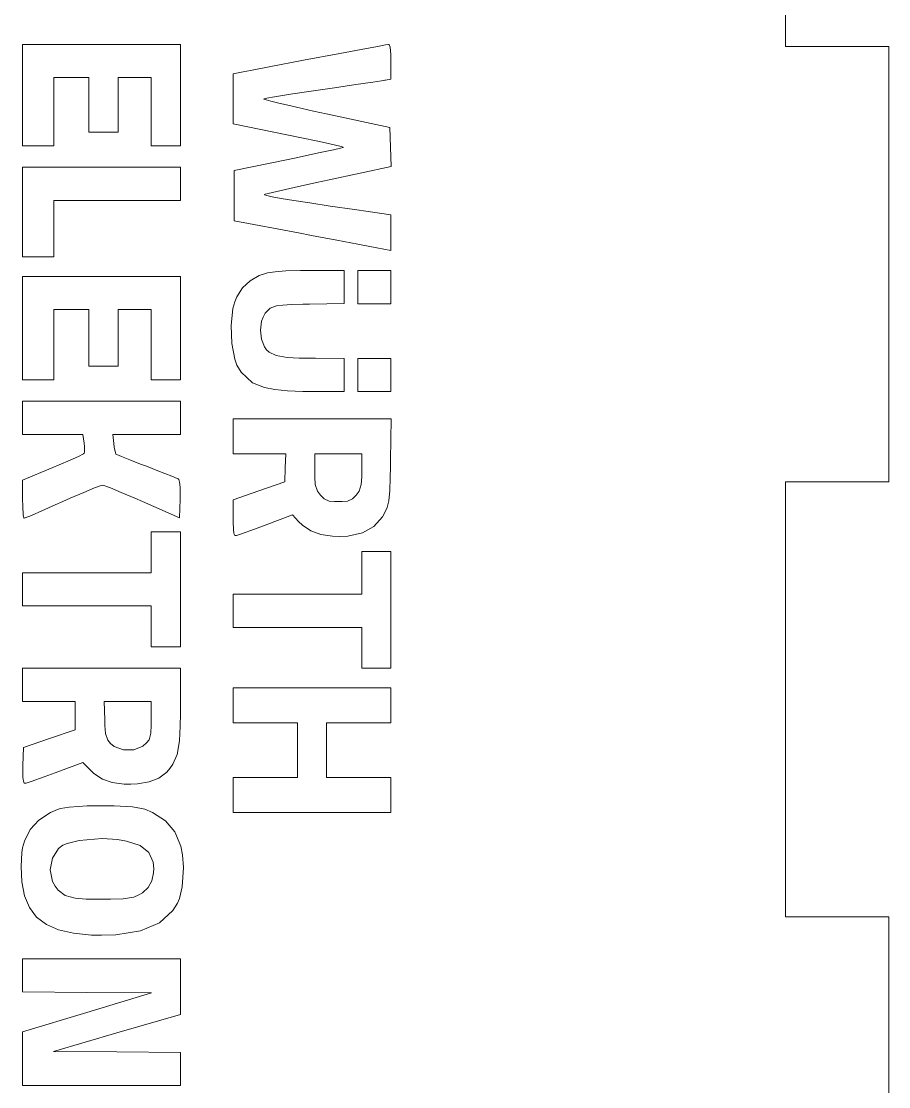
# Model space of a CAD drawing. Header units: millimetres. Extents: x 0 to 610, y 0 to 514.
# Drawn here: x 60.96 to 86.14, y 202.87 to 233.79 of the extents above; entities that cross this region are included whole.
import ezdxf

# ---------------------------------------------------------------- set-up
doc = ezdxf.new("R2010")
doc.units = ezdxf.units.MM
doc.header["$LTSCALE"] = 0.05
doc.layers.get('0').update_dxf_attribs({"plot": 0})
doc.layers.add('CUT', color=1, linetype='Continuous', lineweight=0)
doc.layers.add('ETCH', color=5, linetype='Continuous', lineweight=0)

# ---------------------------------------------------------------- blocks, each defined once
blk = doc.blocks.new('left_outer')
blk.add_lwpolyline([(-63.158, 63), (-75.789, 63), (-75.789, 60), (-88.421, 60), (-88.421, 63), (-101.053, 63), (-101.053, 60), (-113.684, 60), (-113.684, 63), (-126.316, 63), (-126.316, 60), (-138.947, 60), (-138.947, 63), (-151.579, 63), (-151.579, 60), (-164.211, 60)])
blk = doc.blocks.new('wurth')
for p, q in [((540.41, 324.15), (540.56, 324.39)), ((540.44, 323.91), (540.41, 324.15)), ((540.68, 322.51), (540.44, 323.91)), ((540.56, 324.39), (541.73, 324.79)), ((541.42, 318.4), (540.68, 322.51)), ((541.73, 324.79), (545.52, 325.15)), ((545.52, 325.15), (549.28, 325.22)), ((549.28, 325.22), (558.16, 325.22)), ((558.16, 325.22), (558.67, 322.47)), ((558.67, 322.47), (558.74, 322.03)), ((576, 292.01), (583.07, 324.72)), ((583.07, 324.72), (593.05, 325)), ((593.05, 325), (603.04, 325.28)), ((603.04, 325.28), (609.85, 293.5)), ((626.15, 313.47), (627.86, 325.22)), ((627.86, 325.22), (637.01, 325.22)), ((637.01, 325.22), (646.17, 325.22)), ((646.17, 325.22), (644.78, 317.97)), ((656.41, 316.72), (656.41, 325.22)), ((656.41, 325.22), (664.91, 325.22)), ((664.91, 325.22), (673.41, 325.22)), ((673.41, 325.22), (673.41, 316.72)), ((701.41, 316.72), (701.41, 325.22)), ((701.41, 325.22), (709.91, 325.22)), ((709.91, 325.22), (718.41, 325.22)), ((718.41, 325.22), (718.41, 316.72)), ((732.41, 284.8), (732.41, 325.39)), ((732.41, 325.39), (753.66, 325.04)), ((753.66, 325.04), (757.05, 324.99)), ((757.05, 324.99), (762.78, 324.87)), ((762.78, 324.87), (769.14, 324.63)), ((769.14, 324.63), (774.52, 324.12)), ((774.52, 324.12), (777.92, 323.23)), ((777.92, 323.23), (779.41, 322.59)), ((779.41, 322.59), (782.66, 320.81)), ((800.41, 317.72), (800.41, 325.22)), ((800.41, 325.22), (830.41, 325.22)), ((830.41, 325.22), (860.41, 325.22)), ((860.41, 325.22), (860.41, 317.72)), ((870.41, 284.72), (870.41, 325.22)), ((870.41, 325.22), (879.41, 325.22)), ((879.41, 325.22), (888.41, 325.22)), ((888.41, 325.22), (888.41, 308.72)), ((916.41, 308.72), (916.41, 325.22)), ((916.41, 325.22), (925.41, 325.22)), ((925.41, 325.22), (934.41, 325.22)), ((934.41, 325.22), (934.41, 284.72)), ((542.99, 309.91), (541.42, 318.4)), ((558.74, 322.03), (559.02, 320.32)), ((559.02, 320.32), (559.69, 315.88)), ((644.61, 317.06), (644.09, 314.33)), ((644.78, 317.97), (644.61, 317.06)), ((782.66, 320.81), (787.73, 316.37)), ((800.41, 310.22), (800.41, 317.72)), ((860.41, 317.72), (860.41, 310.22)), ((559.69, 315.88), (560.99, 307.15)), ((625.13, 306.44), (626.15, 313.47)), ((644.09, 314.33), (642.93, 308.27)), ((656.41, 308.22), (656.41, 316.72)), ((673.41, 316.72), (673.41, 308.22)), ((701.41, 308.22), (701.41, 316.72)), ((718.41, 316.72), (718.41, 308.22)), ((787.73, 316.37), (790.98, 310.56)), ((545.04, 298.98), (542.99, 309.91)), ((560.99, 307.15), (562.6, 296.2)), ((623.29, 294.01), (625.13, 306.44)), ((642.93, 308.27), (640.85, 297.38)), ((664.91, 308.22), (656.41, 308.22)), ((673.41, 308.22), (664.91, 308.22)), ((709.91, 308.22), (701.41, 308.22)), ((718.41, 308.22), (709.91, 308.22)), ((759.39, 310.22), (750.41, 310.22)), ((750.41, 310.22), (750.41, 298.22)), ((762.24, 310.21), (759.39, 310.22)), ((766.19, 310.02), (762.24, 310.21)), ((769.62, 308.92), (766.19, 310.02)), ((771.64, 307.3), (769.62, 308.92)), ((773.43, 305.54), (771.64, 307.3)), ((790.98, 310.56), (792.55, 303.12)), ((811.41, 310.22), (800.41, 310.22)), ((822.41, 310.22), (811.41, 310.22)), ((822.41, 277.22), (822.41, 310.22)), ((849.91, 310.22), (839.41, 310.22)), ((839.41, 310.22), (839.41, 277.22)), ((860.41, 310.22), (849.91, 310.22)), ((888.41, 308.72), (888.41, 292.22)), ((916.41, 292.22), (916.41, 308.72)), ((593.12, 300.67), (592.8, 299.61)), ((593.19, 300.77), (593.12, 300.67)), ((593.27, 300.58), (593.19, 300.77)), ((593.58, 299.38), (593.27, 300.58)), ((656.41, 283.4), (656.41, 301.22)), ((656.41, 301.22), (664.83, 301.22)), ((664.83, 301.22), (673.25, 301.22)), ((673.25, 301.22), (673.58, 283.47)), ((701.38, 286.47), (701.41, 301.22)), ((701.41, 301.22), (709.91, 301.22)), ((709.91, 301.22), (718.41, 301.22)), ((718.41, 301.22), (718.41, 284.43)), ((774.67, 302.88), (773.43, 305.54)), ((774.89, 300.13), (774.67, 302.88)), ((792.55, 303.12), (792.75, 298.72)), ((548.54, 280.44), (545.04, 298.98)), ((562.6, 296.2), (563.47, 290.22)), ((591.94, 296.13), (590.25, 288.54)), ((592.8, 299.61), (591.94, 296.13)), ((594.42, 295.76), (593.58, 299.38)), ((596.08, 288.11), (594.42, 295.76)), ((640.85, 297.38), (638.39, 284.49)), ((750.41, 298.22), (750.41, 286.22)), ((774.67, 293.55), (774.89, 296.3)), ((774.91, 298.22), (774.89, 300.13)), ((774.89, 296.3), (774.91, 298.22)), ((792.65, 295.32), (791.73, 289.29)), ((792.75, 298.72), (792.65, 295.32)), ((563.47, 290.22), (564.34, 284.28)), ((574.57, 285.45), (576, 292.01)), ((609.85, 293.5), (611.24, 287.09)), ((621.73, 283.67), (623.29, 294.01)), ((771.64, 289.14), (773.43, 290.89)), ((773.43, 290.89), (774.67, 293.55)), ((888.41, 292.22), (902.41, 292.22)), ((902.41, 292.22), (916.41, 292.22)), ((564.34, 284.28), (565.96, 273.63)), ((571.95, 273.87), (574.57, 285.45)), ((590.25, 288.54), (588.1, 278.43)), ((598.19, 278.12), (596.08, 288.11)), ((611.24, 287.09), (613.77, 275.54)), ((638.39, 284.49), (637.1, 277.72)), ((701.37, 283.44), (701.38, 286.47)), ((718.41, 284.43), (718.38, 279.93)), ((732.41, 244.22), (732.41, 284.8)), ((750.41, 286.22), (759.39, 286.22)), ((759.39, 286.22), (762.24, 286.23)), ((762.24, 286.23), (766.19, 286.41)), ((766.19, 286.41), (769.62, 287.51)), ((769.62, 287.51), (771.64, 289.14)), ((791.73, 289.29), (789.83, 284.16)), ((870.41, 244.22), (870.41, 284.72)), ((934.41, 284.72), (934.41, 244.22)), ((551.93, 262.69), (548.54, 280.44)), ((620.42, 275.34), (621.73, 283.67)), ((656.43, 278.75), (656.41, 283.4)), ((656.6, 271.28), (656.43, 278.75)), ((673.58, 283.47), (673.65, 280)), ((673.65, 280), (673.82, 274.22)), ((701.27, 278.17), (701.37, 283.44)), ((718.38, 279.93), (718.09, 272.07)), ((786.91, 279.79), (785.04, 277.86)), ((789.83, 284.16), (786.91, 279.79)), ((565.96, 273.63), (567.28, 265.46)), ((570.33, 267.05), (571.95, 273.87)), ((588.1, 278.43), (586.92, 272.71)), ((599.34, 272.52), (598.19, 278.12)), ((613.77, 275.54), (615.8, 266.59)), ((619.36, 268.93), (620.42, 275.34)), ((637.1, 277.72), (630.8, 244.72)), ((673.82, 274.22), (674.1, 269.8)), ((700.92, 272.03), (701.27, 278.17)), ((785.04, 277.86), (781.66, 274.72)), ((781.66, 274.72), (786.99, 260.72)), ((822.41, 244.22), (822.41, 277.22)), ((839.41, 277.22), (839.41, 244.22)), ((902.41, 277.22), (888.41, 277.22)), ((888.41, 277.22), (888.41, 260.72)), ((916.41, 277.22), (902.41, 277.22)), ((916.41, 260.72), (916.41, 277.22)), ((586.92, 272.71), (581.08, 244.22)), ((605.05, 244.72), (599.34, 272.52)), ((618.53, 264.36), (619.36, 268.93)), ((656.97, 265.83), (656.6, 271.28)), ((674.1, 269.8), (674.54, 266.52)), ((699.95, 266.41), (700.92, 272.03)), ((718.09, 272.07), (717.46, 265.58)), ((757.61, 271.01), (750.41, 271.31)), ((750.41, 271.31), (750.41, 257.76)), ((764.81, 270.72), (757.61, 271.01)), ((769.36, 257.48), (764.81, 270.72)), ((553.78, 253.14), (551.93, 262.69)), ((567.28, 265.46), (567.97, 261.55)), ((568.83, 261.27), (569.48, 263.63)), ((569.48, 263.63), (570.33, 267.05)), ((615.8, 266.59), (616.85, 262.24)), ((617.91, 261.54), (618.53, 264.36)), ((657.58, 261.86), (656.97, 265.83)), ((674.54, 266.52), (675.65, 263.22)), ((675.65, 263.22), (678.31, 260.64)), ((697.04, 261.4), (698.24, 262.79)), ((698.24, 262.79), (699.95, 266.41)), ((717.46, 265.58), (716.41, 260.28)), ((567.97, 261.55), (568.26, 260.23)), ((568.26, 260.23), (568.34, 260.01)), ((568.34, 260.01), (568.44, 260.11)), ((568.44, 260.11), (568.83, 261.27)), ((616.85, 262.24), (617.25, 260.71)), ((617.25, 260.71), (617.36, 260.41)), ((617.36, 260.41), (617.49, 260.39)), ((617.49, 260.39), (617.91, 261.54)), ((657.98, 260.28), (657.58, 261.86)), ((658.92, 257.69), (657.98, 260.28)), ((661.62, 253.01), (658.92, 257.69)), ((678.31, 260.64), (680.29, 259.61)), ((680.29, 259.61), (682.31, 258.86)), ((682.31, 258.86), (686.93, 258.26)), ((686.93, 258.26), (691.63, 258.77)), ((691.63, 258.77), (695.59, 260.29)), ((695.59, 260.29), (697.04, 261.4)), ((716.41, 260.28), (713.92, 254.16)), ((750.41, 257.76), (750.41, 244.22)), ((773.91, 244.23), (769.36, 257.48)), ((786.99, 260.72), (789.06, 255.18)), ((888.41, 260.72), (888.41, 244.22)), ((916.41, 244.22), (916.41, 260.72)), ((554.51, 249.47), (553.78, 253.14)), ((665.31, 249.14), (661.62, 253.01)), ((713.92, 254.16), (708.55, 248.45)), ((789.06, 255.18), (791.42, 248.56)), ((555.55, 244.22), (554.51, 249.47)), ((669.86, 246.2), (665.31, 249.14)), ((672.42, 245.12), (669.86, 246.2)), ((704.83, 246.22), (701.84, 245.06)), ((708.55, 248.45), (704.83, 246.22)), ((791.42, 248.56), (792.24, 246)), ((792.24, 246), (792.36, 245.47)), ((568.32, 244.22), (555.55, 244.22)), ((581.08, 244.22), (568.32, 244.22)), ((617.93, 244.72), (605.05, 244.72)), ((630.8, 244.72), (617.93, 244.72)), ((675.93, 244.18), (672.42, 245.12)), ((684.56, 243.25), (675.93, 244.18)), ((693.81, 243.57), (684.56, 243.25)), ((701.84, 245.06), (693.81, 243.57)), ((741.41, 244.22), (732.41, 244.22)), ((750.41, 244.22), (741.41, 244.22)), ((783.16, 244.23), (773.91, 244.23)), ((785.5, 244.24), (783.16, 244.23)), ((789.05, 244.38), (785.5, 244.24)), ((791.25, 244.67), (789.05, 244.38)), ((792.25, 245.15), (791.25, 244.67)), ((792.36, 245.47), (792.25, 245.15)), ((830.91, 244.22), (822.41, 244.22)), ((839.41, 244.22), (830.91, 244.22)), ((879.41, 244.22), (870.41, 244.22)), ((888.41, 244.22), (879.41, 244.22)), ((925.41, 244.22), (916.41, 244.22)), ((934.41, 244.22), (925.41, 244.22)), ((956.08, 218.3), (962.57, 218.87)), ((962.57, 218.87), (972.53, 218.12)), ((540.41, 176.72), (540.41, 217.22)), ((540.41, 217.22), (566.41, 217.22)), ((566.41, 217.22), (592.41, 217.22)), ((592.41, 217.22), (592.41, 209.72)), ((603.41, 176.72), (603.41, 217.22)), ((603.41, 217.22), (611.91, 217.22)), ((611.91, 217.22), (620.41, 217.22)), ((620.41, 217.22), (620.41, 184.72)), ((659.41, 176.72), (659.41, 217.22)), ((659.41, 217.22), (685.91, 217.22)), ((685.91, 217.22), (712.41, 217.22)), ((712.41, 217.22), (712.41, 209.72)), ((723.41, 176.72), (723.41, 217.22)), ((723.41, 217.22), (731.91, 217.22)), ((731.91, 217.22), (740.41, 217.22)), ((740.41, 217.22), (740.41, 199.84)), ((761.89, 212.77), (763.03, 215.49)), ((763.03, 215.49), (763.3, 216.04)), ((763.3, 216.04), (763.62, 216.35)), ((763.62, 216.35), (765.01, 216.8)), ((765.01, 216.8), (767.5, 217.03)), ((767.5, 217.03), (771.23, 217.06)), ((771.23, 217.06), (773.6, 217.01)), ((773.6, 217.01), (783.14, 216.72)), ((783.14, 216.72), (774.83, 197.72)), ((790.41, 209.72), (790.41, 217.22)), ((790.41, 217.22), (819.91, 217.22)), ((819.91, 217.22), (849.41, 217.22)), ((849.41, 217.22), (849.41, 209.72)), ((860.41, 176.72), (860.41, 217.22)), ((860.41, 217.22), (879.75, 217.22)), ((879.75, 217.22), (883.51, 217.21)), ((883.51, 217.21), (890.02, 217.11)), ((890.02, 217.11), (897.59, 216.71)), ((897.59, 216.71), (904.63, 215.53)), ((904.63, 215.53), (909.63, 213.36)), ((909.63, 213.36), (911.85, 211.83)), ((938.64, 209.55), (944.36, 214.3)), ((944.36, 214.3), (951.72, 217.36)), ((951.72, 217.36), (956.08, 218.3)), ((972.53, 218.12), (978.4, 216.66)), ((978.4, 216.66), (980.87, 215.67)), ((980.87, 215.67), (984.72, 213.35)), ((984.72, 213.35), (990.89, 206.52)), ((1009.41, 176.72), (1009.41, 217.22)), ((1009.41, 217.22), (1023.69, 217.22)), ((1023.69, 217.22), (1037.96, 217.22)), ((1037.96, 217.22), (1047.44, 184.62)), ((1057.17, 184.62), (1057.44, 217.22)), ((1057.44, 217.22), (1065.92, 217.22)), ((1065.92, 217.22), (1074.41, 217.22)), ((1074.41, 217.22), (1074.41, 176.72)), ((592.41, 209.72), (592.41, 202.22)), ((712.41, 209.72), (712.41, 202.22)), ((759.08, 205.69), (761.89, 212.77)), ((790.41, 202.22), (790.41, 209.72)), ((849.41, 209.72), (849.41, 202.22)), ((911.85, 211.83), (913.72, 210.19)), ((913.72, 210.19), (916.7, 206.21)), ((934.37, 202.94), (938.64, 209.55)), ((574.91, 202.22), (557.41, 202.22)), ((557.41, 202.22), (557.41, 193.72)), ((592.41, 202.22), (574.91, 202.22)), ((694.41, 202.22), (676.41, 202.22)), ((676.41, 202.22), (676.41, 193.72)), ((712.41, 202.22), (694.41, 202.22)), ((756.8, 199.76), (759.08, 205.69)), ((800.91, 202.22), (790.41, 202.22)), ((811.41, 202.22), (800.91, 202.22)), ((811.41, 169.22), (811.41, 202.22)), ((838.91, 202.22), (828.41, 202.22)), ((828.41, 202.22), (828.41, 169.22)), ((849.41, 202.22), (838.91, 202.22)), ((886.76, 202.22), (877.41, 202.22)), ((877.41, 202.22), (877.41, 190.12)), ((889.62, 202.2), (886.76, 202.22)), ((893.66, 202.03), (889.62, 202.2)), ((916.7, 206.21), (918.68, 201.24)), ((932.71, 198.9), (934.37, 202.94)), ((959.93, 203.22), (954.91, 201.07)), ((963.05, 203.5), (959.93, 203.22)), ((965.37, 203.42), (963.05, 203.5)), ((969.45, 202.52), (965.37, 203.42)), ((972.82, 200.65), (969.45, 202.52)), ((990.89, 206.52), (995.02, 196.77)), ((1026.91, 202.3), (1026.64, 169.26)), ((1036.88, 169.26), (1026.91, 202.3)), ((740.41, 199.84), (740.41, 182.46)), ((755.64, 196.72), (756.8, 199.76)), ((774.83, 197.72), (773.16, 193.87)), ((897.05, 201.11), (893.66, 202.03)), ((898.72, 199.8), (897.05, 201.11)), ((900.31, 197.92), (898.72, 199.8)), ((902.15, 193.23), (900.31, 197.92)), ((918.68, 201.24), (919.69, 195.21)), ((931.54, 192.61), (932.26, 197.25)), ((932.26, 197.25), (932.71, 198.9)), ((954.91, 201.07), (951.35, 196.61)), ((975.53, 197.77), (972.82, 200.65)), ((976.65, 195.95), (975.53, 197.77)), ((995.02, 196.77), (997.08, 184.12)), ((557.41, 193.72), (557.41, 185.22)), ((676.41, 193.72), (676.41, 185.22)), ((753.5, 191.26), (755.64, 196.72)), ((773.16, 193.87), (770.18, 186.85)), ((902.22, 188.05), (902.15, 193.23)), ((919.69, 195.21), (919.84, 191.78)), ((919.84, 191.78), (919.77, 188.26)), ((930.91, 183.28), (931.54, 192.61)), ((951.35, 196.61), (949.03, 189.56)), ((977.87, 193.24), (976.65, 195.95)), ((978.74, 187.79), (977.87, 193.24)), ((750.72, 184.52), (751.79, 187.02)), ((751.79, 187.02), (753.5, 191.26)), ((770.18, 186.85), (767.92, 181.31)), ((877.41, 190.12), (877.41, 178.02)), ((900.5, 183.27), (902.22, 188.05)), ((919.77, 188.26), (918.98, 182.19)), ((949.03, 189.56), (948.27, 184.97)), ((978.9, 181.31), (978.74, 187.79)), ((557.41, 185.22), (571.41, 185.22)), ((571.41, 185.22), (585.41, 185.22)), ((585.41, 185.22), (585.41, 177.72)), ((620.41, 184.72), (620.41, 152.22)), ((676.41, 185.22), (690.91, 185.22)), ((690.91, 185.22), (705.41, 185.22)), ((705.41, 185.22), (705.41, 177.72)), ((740.41, 182.46), (745.16, 182.96)), ((745.16, 182.96), (747.05, 183.21)), ((747.05, 183.21), (749.89, 183.81)), ((749.89, 183.81), (750.49, 184.09)), ((750.49, 184.09), (750.72, 184.52)), ((767.92, 181.31), (766.65, 177.9)), ((897.29, 179.9), (898.96, 181.32)), ((898.96, 181.32), (900.5, 183.27)), ((918.98, 182.19), (917.22, 177.16)), ((930.92, 169.35), (930.91, 183.28)), ((948.27, 184.97), (947.79, 177.05)), ((978.91, 176.72), (978.9, 181.31)), ((997.08, 184.12), (997.34, 176.72)), ((1047.44, 184.62), (1056.91, 152.02)), ((1056.91, 152.02), (1057.17, 184.62)), ((540.41, 136.22), (540.41, 176.72)), ((585.41, 177.72), (585.41, 170.22)), ((603.41, 136.22), (603.41, 176.72)), ((659.41, 136.22), (659.41, 176.72)), ((705.41, 177.72), (705.41, 170.22)), ((723.41, 136.22), (723.41, 176.72)), ((766.65, 177.9), (766.47, 177.2)), ((766.47, 177.2), (766.63, 176.51)), ((766.63, 176.51), (767.89, 173.12)), ((860.41, 136.22), (860.41, 176.72)), ((877.41, 178.02), (886.89, 178.37)), ((886.89, 178.37), (889.79, 178.49)), ((889.79, 178.49), (893.88, 178.82)), ((893.88, 178.82), (897.29, 179.9)), ((917.22, 177.16), (914.39, 172.84)), ((947.79, 177.05), (948.68, 165.25)), ((978.9, 173.79), (978.91, 176.72)), ((997.34, 176.72), (997.23, 171.57)), ((1009.41, 136.22), (1009.41, 176.72)), ((1074.41, 176.72), (1074.41, 136.22)), ((571.41, 170.22), (557.41, 170.22)), ((557.41, 170.22), (557.41, 161.22)), ((585.41, 170.22), (571.41, 170.22)), ((690.91, 170.22), (676.41, 170.22)), ((676.41, 170.22), (676.41, 161.22)), ((705.41, 170.22), (690.91, 170.22)), ((767.89, 173.12), (770.17, 167.6)), ((912.53, 170.84), (908.67, 167.07)), ((914.39, 172.84), (912.53, 170.84)), ((978.79, 168.8), (978.9, 173.79)), ((997.23, 171.57), (996.35, 162.41)), ((744.84, 167.76), (740.41, 167.1)), ((740.41, 167.1), (740.41, 151.66)), ((746.62, 167.98), (744.84, 167.76)), ((749.44, 168.05), (746.62, 167.98)), ((750.12, 167.9), (749.44, 168.05)), ((750.42, 167.47), (750.12, 167.9)), ((751.7, 164.94), (750.42, 167.47)), ((753.68, 160.58), (751.7, 164.94)), ((770.17, 167.6), (773.2, 160.63)), ((811.41, 136.22), (811.41, 169.22)), ((828.41, 169.22), (828.41, 136.22)), ((908.67, 167.07), (914.04, 152.89)), ((931.57, 160.2), (930.92, 169.35)), ((948.68, 165.25), (950.2, 159.02)), ((978.33, 163.12), (978.79, 168.8)), ((1026.64, 169.26), (1026.38, 136.22)), ((1046.86, 136.22), (1036.88, 169.26)), ((557.41, 161.22), (557.41, 152.22)), ((676.41, 161.22), (676.41, 152.22)), ((756.12, 154.94), (753.68, 160.58)), ((773.2, 160.63), (774.91, 156.81)), ((884.66, 163.21), (877.41, 163.22)), ((877.41, 163.22), (877.41, 149.72)), ((891.91, 163.2), (884.66, 163.21)), ((896.46, 149.96), (891.91, 163.2)), ((932.3, 155.74), (931.57, 160.2)), ((950.2, 159.02), (951.19, 156.81)), ((976.91, 158.04), (978.33, 163.12)), ((996.35, 162.41), (994.55, 154.71)), ((757.44, 151.81), (756.12, 154.94)), ((774.91, 156.81), (776.62, 152.99)), ((932.75, 154.22), (932.3, 155.74)), ((934.34, 150.6), (932.75, 154.22)), ((951.19, 156.81), (952.92, 154.59)), ((952.92, 154.59), (957.85, 151.5)), ((972.23, 152.93), (974.19, 154.53)), ((974.19, 154.53), (976.91, 158.04)), ((994.55, 154.71), (991.78, 148.41)), ((557.41, 152.22), (574.91, 152.22)), ((574.91, 152.22), (592.41, 152.22)), ((592.41, 152.22), (592.41, 144.22)), ((620.41, 152.22), (634.91, 152.22)), ((634.91, 152.22), (649.41, 152.22)), ((649.41, 152.22), (649.41, 144.22)), ((676.41, 152.22), (694.41, 152.22)), ((694.41, 152.22), (712.41, 152.22)), ((712.41, 152.22), (712.41, 144.22)), ((740.41, 151.66), (740.41, 136.22)), ((763.91, 136.24), (757.44, 151.81)), ((776.62, 152.99), (779.65, 146.12)), ((877.41, 149.72), (877.41, 136.22)), ((901.01, 136.72), (896.46, 149.96)), ((914.04, 152.89), (916.12, 147.29)), ((938.24, 144.58), (934.34, 150.6)), ((957.85, 151.5), (963.82, 150.4)), ((963.82, 150.4), (969.69, 151.5)), ((969.69, 151.5), (972.23, 152.93)), ((991.78, 148.41), (987.98, 143.44)), ((592.41, 144.22), (592.41, 136.22)), ((649.41, 144.22), (649.41, 136.22)), ((712.41, 144.22), (712.41, 136.22)), ((779.65, 146.12), (781.95, 140.78)), ((916.12, 147.29), (918.48, 140.58)), ((943.15, 140.11), (938.24, 144.58)), ((987.98, 143.44), (983.11, 139.74)), ((783.21, 136.9), (781.74, 136.6)), ((781.95, 140.78), (783.23, 137.63)), ((783.41, 137.07), (783.21, 136.9)), ((783.23, 137.63), (783.41, 137.07)), ((910.21, 136.43), (901.01, 136.72)), ((918.34, 136.63), (916.19, 136.39)), ((919.3, 137.1), (918.34, 136.63)), ((918.48, 140.58), (919.29, 137.98)), ((919.29, 137.98), (919.4, 137.43)), ((919.4, 137.43), (919.3, 137.1)), ((949.14, 137.16), (943.15, 140.11)), ((952.56, 136.23), (949.14, 137.16)), ((977.12, 137.24), (969.96, 135.88)), ((983.11, 139.74), (977.12, 137.24)), ((566.41, 136.22), (540.41, 136.22)), ((592.41, 136.22), (566.41, 136.22)), ((626.41, 136.22), (603.41, 136.22)), ((649.41, 136.22), (626.41, 136.22)), ((685.91, 136.22), (659.41, 136.22)), ((712.41, 136.22), (685.91, 136.22)), ((731.91, 136.22), (723.41, 136.22)), ((740.41, 136.22), (731.91, 136.22)), ((773.66, 136.23), (763.91, 136.24)), ((777.44, 136.29), (773.66, 136.23)), ((781.74, 136.6), (777.44, 136.29)), ((819.91, 136.22), (811.41, 136.22)), ((828.41, 136.22), (819.91, 136.22)), ((868.91, 136.22), (860.41, 136.22)), ((877.41, 136.22), (868.91, 136.22)), ((912.61, 136.37), (910.21, 136.43)), ((916.19, 136.39), (912.61, 136.37)), ((954.96, 135.9), (952.56, 136.23)), ((962.08, 135.57), (954.96, 135.9)), ((965.92, 135.61), (962.08, 135.57)), ((969.96, 135.88), (965.92, 135.61)), ((1017.89, 136.22), (1009.41, 136.22)), ((1026.38, 136.22), (1017.89, 136.22)), ((1060.63, 136.22), (1046.86, 136.22)), ((1074.41, 136.22), (1060.63, 136.22))]:
    blk.add_line(p, q)

msp = doc.modelspace()

# ---------------------------------------------------------------- block references
at = {"layer": 'CUT', "rotation": 270}
msp.add_blockref('left_outer', (23.139, 106.747), dxfattribs=at)
at = {"layer": 'ETCH', "xscale": 0.05658379080968799, "yscale": 0.05658379080968799, "zscale": 0.05658379080968799, "rotation": 270}
msp.add_blockref('wurth', (53.285, 263.701), dxfattribs=at)

doc.saveas('drawing.dxf')
